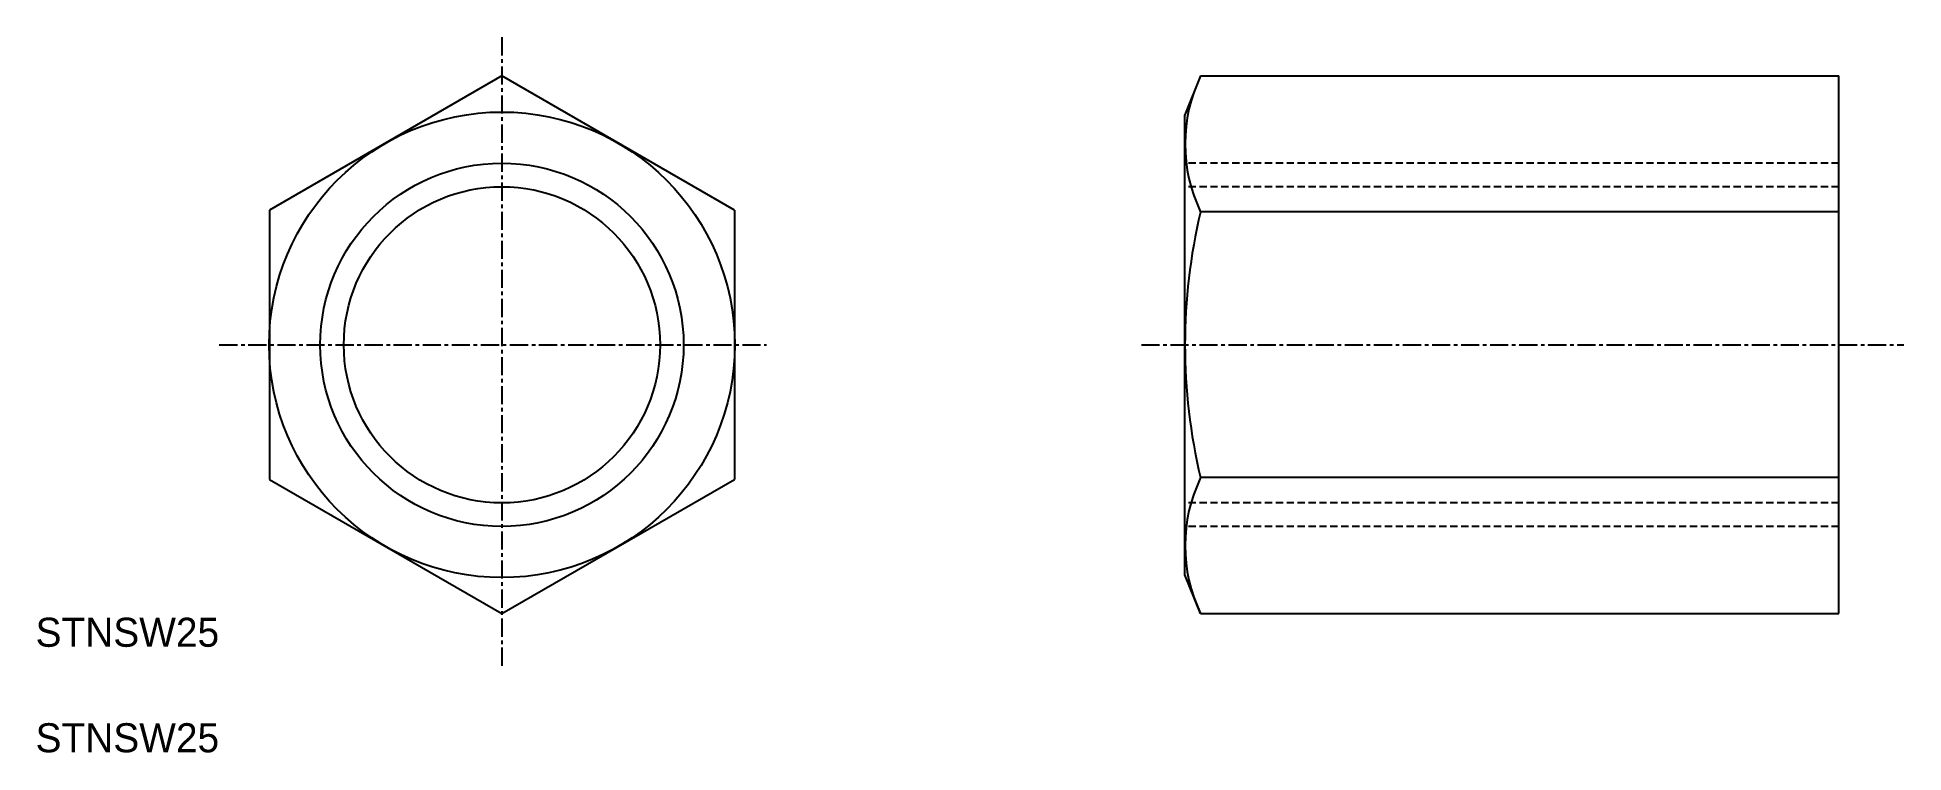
# Model space of a CAD drawing. Extents: x 91 to 219, y 108 to 157.
import ezdxf

# ---------------------------------------------------------------- set-up
doc = ezdxf.new("R2010")
doc.units = 0
doc.linetypes.add('CENTER', pattern=[2, 1.25, -0.25, 0.25, -0.25])
doc.linetypes.add('DASHED', pattern=[0.75, 0.5, -0.25])
doc.layers.get('0').update_dxf_attribs({"linetype": 'CONTINUOUS'})
doc.layers.add('CENTER', color=1, linetype='CENTER')

msp = doc.modelspace()

# ---------------------------------------------------------------- linework, layer by layer
at = {"color": 7, "linetype": 'CONTINUOUS'}
for p, q in [((122.89, 154.66), (106.89, 145.42)), ((138.89, 145.42), (122.89, 154.66)), ((170.96, 154.66), (169.89, 151.98)), ((170.96, 154.66), (214.89, 154.66)), ((214.89, 117.66), (214.89, 154.66)), ((169.89, 120.34), (169.89, 151.98)), ((106.89, 145.42), (106.89, 126.9)), ((138.89, 145.42), (138.89, 126.9)), ((214.89, 145.3), (170.96, 145.3)), ((106.89, 126.9), (122.89, 117.66)), ((122.89, 117.66), (138.89, 126.9)), ((214.89, 127.02), (170.96, 127.02)), ((170.96, 117.66), (169.89, 120.34)), ((170.96, 117.66), (214.89, 117.66))]:
    msp.add_line(p, q, dxfattribs=at)
at = {"color": 3, "linetype": 'DASHED'}
for p, q in [((214.89, 148.66), (169.89, 148.66)), ((214.89, 147.04), (169.89, 147.04)), ((214.89, 125.28), (169.89, 125.28)), ((214.89, 123.66), (169.89, 123.66))]:
    msp.add_line(p, q, dxfattribs=at)
at = {"color": 7, "linetype": 'CONTINUOUS'}
for radius in [16.02, 10.88]:
    msp.add_circle((122.89, 136.16), radius, dxfattribs=at)
at = {"color": 3, "linetype": 'CONTINUOUS'}
msp.add_circle((122.89, 136.16), 12.5, dxfattribs=at)
at = {"color": 7, "linetype": 'CONTINUOUS'}
for centre, radius, start, end in [((180.67, 149.98), 10.77, 154.2415, 205.7585), ((209.42, 136.16), 39.53, 166.6391, 193.3609), ((180.67, 122.34), 10.77, 154.2415, 205.7585)]:
    msp.add_arc(centre, radius, start, end, dxfattribs=at)
at = {"layer": 'CENTER', "color": 1, "linetype": 'CENTER'}
for p, q in [((122.89, 157.32), (122.89, 113.93)), ((103.44, 136.16), (141.09, 136.16)), ((166.89, 136.16), (219.35, 136.16))]:
    msp.add_line(p, q, dxfattribs=at)

# ---------------------------------------------------------------- texts
at = {"color": 7, "linetype": 'CONTINUOUS'}
for p in [(90.8, 115.38), (90.8, 108.12)]:
    msp.add_text('STNSW25', height=2, dxfattribs=at).set_placement(p)

doc.saveas('drawing.dxf')
